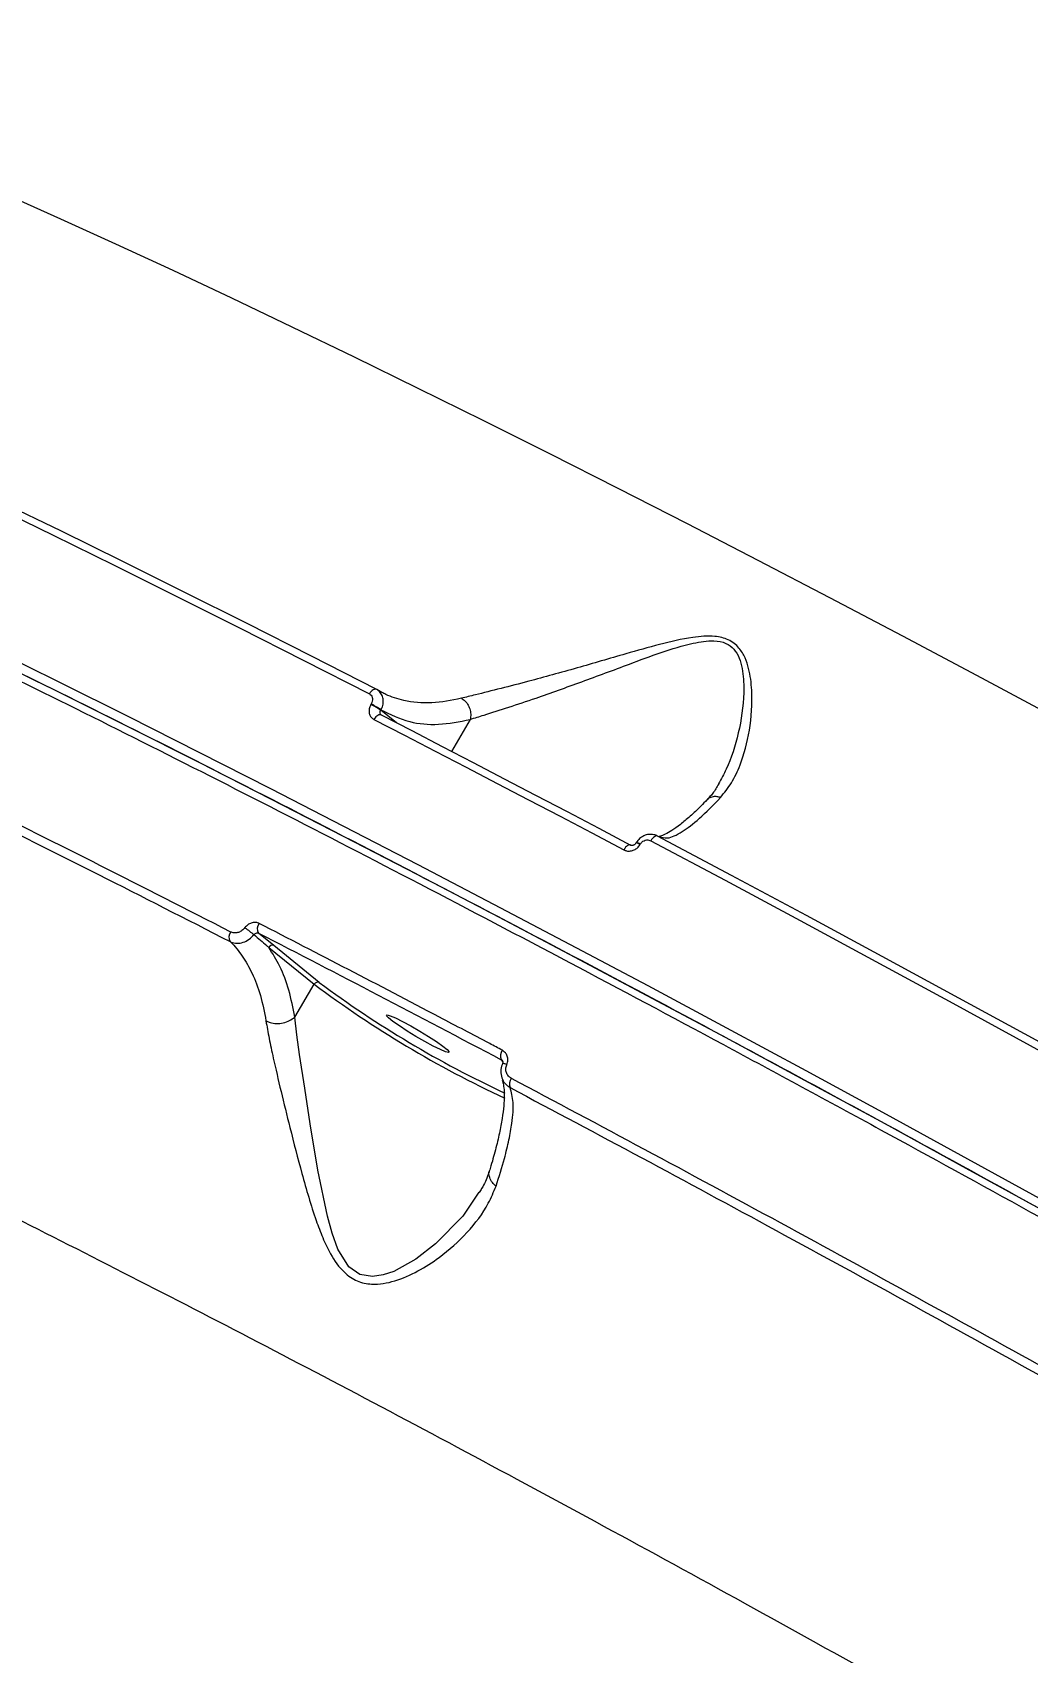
# Model space of a CAD drawing. Header units: millimetres. Extents: x -6879 to 7341, y -8047 to 7187.
# Drawn here: x -242.6 to -119.9, y 2234.9 to 2434.7 of the extents above; entities that cross this region are included whole.
import ezdxf

# ---------------------------------------------------------------- set-up
doc = ezdxf.new("R2010")
doc.units = ezdxf.units.MM
for name, color, linetype in [('DIKOM_ОБЪЕКТ', 7, 'Continuous'), ('DIKOM_РАЗМЕР_ЗОНА', 7, 'Continuous'), ('DIKOM_РАЗМЕР_ОБЪЕКТА', 7, 'Continuous')]:
    doc.layers.add(name, color=color, linetype=linetype)
doc.styles.add('style1', font='arial.ttf', dxfattribs={"width": 0.8})
doc.dimstyles.new('1-50', dxfattribs={"dimtxt": 300, "dimasz": 200, "dimexe": 100, "dimexo": 0, "dimgap": 100, "dimtad": 0, "dimdec": 0, "dimtxsty": 'style1', "dimcen": 0, "dimclrd": 7, "dimclre": 7, "dimadec": 1, "dimazin": 2, "dimtfac": 1, "dimtdec": 0, "dimtmove": 1, "dimatfit": 3, "dimfxl": 0, "dimlwd": 25, "dimlwe": 18, "dimarcsym": 0})

# ---------------------------------------------------------------- blocks, each defined once
blk = doc.blocks.new('*D19')
at = {"layer": 'Defpoints', "color": 0, "transparency": 16777216}
for p in [(5624.04, 6094.27), (-4435.35, 2864.29), (5624.04, -2640.11)]:
    blk.add_point(p, dxfattribs=at)
at = {"layer": 'DIKOM_РАЗМЕР_ОБЪЕКТА', "color": 7, "lineweight": 18, "transparency": 16777216}
for p, q in [((-4435.35, 2864.29), (-4435.35, 6194.27)), ((5624.04, -2640.11), (5624.04, 6194.27))]:
    blk.add_line(p, q, dxfattribs=at)
at = {"layer": 'DIKOM_РАЗМЕР_ОБЪЕКТА', "color": 7, "lineweight": 25, "transparency": 16777216}
for p, q in [((-4235.35, 6094.27), (2113.67, 6094.27)), ((5424.04, 6094.27), (3193.46, 6094.27))]:
    blk.add_line(p, q, dxfattribs=at)
at = {"layer": 'DIKOM_РАЗМЕР_ОБЪЕКТА', "color": 7, "transparency": 16777216}
for points in [[(-4235.35, 6127.6), (-4235.35, 6060.94), (-4435.35, 6094.27)], [(5424.04, 6127.6), (5424.04, 6060.94), (5624.04, 6094.27)]]:
    blk.add_solid(points, dxfattribs=at)
at = {"layer": 'DIKOM_РАЗМЕР_ОБЪЕКТА', "color": 0, "transparency": 16777216, "insert": (2653.56, 6094.27), "char_height": 300, "attachment_point": 5, "style": 'style1'}
blk.add_mtext('10100', dxfattribs=at)
blk = doc.blocks.new('*D17')
at = {"layer": 'Defpoints', "color": 0, "transparency": 16777216}
for p in [(-5935.35, 6990.27), (-5935.35, 998.27), (7340.79, -2830.86)]:
    blk.add_point(p, dxfattribs=at)
at = {"layer": 'DIKOM_РАЗМЕР_ЗОНА', "color": 7, "lineweight": 18, "transparency": 16777216}
for p, q in [((-5935.35, 998.27), (-5935.35, 7090.27)), ((7340.79, -2830.86), (7340.79, 7090.27))]:
    blk.add_line(p, q, dxfattribs=at)
at = {"layer": 'DIKOM_РАЗМЕР_ЗОНА', "color": 7, "lineweight": 25, "transparency": 16777216}
for p, q in [((-5735.35, 6990.27), (2016.67, 6990.27)), ((7140.79, 6990.27), (3096.46, 6990.27))]:
    blk.add_line(p, q, dxfattribs=at)
at = {"layer": 'DIKOM_РАЗМЕР_ЗОНА', "color": 7, "transparency": 16777216}
for points in [[(-5735.35, 7023.6), (-5735.35, 6956.94), (-5935.35, 6990.27)], [(7140.79, 7023.6), (7140.79, 6956.94), (7340.79, 6990.27)]]:
    blk.add_solid(points, dxfattribs=at)
at = {"layer": 'DIKOM_РАЗМЕР_ЗОНА', "color": 0, "transparency": 16777216, "insert": (2556.56, 6990.27), "char_height": 300, "attachment_point": 5, "style": 'style1'}
blk.add_mtext('13300', dxfattribs=at)

msp = doc.modelspace()

# ---------------------------------------------------------------- linework, layer by layer
at = {"layer": 'DIKOM_ОБЪЕКТ', "color": 7, "linetype": 'Continuous', "lineweight": 15}
for p, q in [((-199.53, 2353.31), (-200.18, 2353.66)), ((-200.86, 2351.88), (-200.89, 2351.83)), ((-199.69, 2351.1), (-199.66, 2351.14)), ((-197.75, 2349.54), (-199.69, 2351.1)), ((-188.64, 2349.97), (-190.97, 2346.04)), ((-168.17, 2334.8), (-168.21, 2334.73)), ((-167.72, 2334.53), (-167.68, 2334.59)), ((-212.86, 2322.08), (-214.76, 2323.62)), ((-213.49, 2321.85), (-207.9, 2317.3)), ((-207.26, 2317.53), (-212.86, 2322.08)), ((-210.29, 2313.26), (-207.9, 2317.3)), ((-184.83, 2308), (-184.65, 2307.76)), ((-184.71, 2307.9), (-184.69, 2307.88))]:
    msp.add_line(p, q, dxfattribs=at)
at = {"layer": 'DIKOM_ОБЪЕКТ', "color": 7, "linetype": 'Continuous', "lineweight": 15, "flags": 128}
for points in [[(-116.9, 2350.44), (-126.16, 2355.39), (-135.29, 2360.24), (-144.29, 2364.97), (-153.15, 2369.59), (-161.87, 2374.09), (-170.42, 2378.47), (-178.82, 2382.72), (-187.04, 2386.84), (-195.08, 2390.82), (-202.93, 2394.67), (-210.59, 2398.37), (-218.05, 2401.93), (-225.3, 2405.34), (-232.34, 2408.6), (-239.15, 2411.7), (-245.73, 2414.64)], [(-261.64, 2383.08), (-254.62, 2379.74), (-247.43, 2376.27), (-240.07, 2372.69), (-232.57, 2369), (-224.91, 2365.19), (-217.11, 2361.27), (-209.17, 2357.25), (-201.09, 2353.12)], [(-200.18, 2353.66), (-208.23, 2357.77), (-216.16, 2361.79), (-223.94, 2365.69), (-231.58, 2369.49), (-239.07, 2373.18), (-246.41, 2376.75), (-253.58, 2380.21), (-260.59, 2383.55)], [(-117.18, 2290.18), (-127.29, 2295.75), (-137.3, 2301.22), (-147.21, 2306.61), (-157.02, 2311.91), (-166.72, 2317.1), (-176.3, 2322.18), (-185.75, 2327.16), (-195.06, 2332.03), (-204.22, 2336.78), (-213.24, 2341.4), (-222.09, 2345.91), (-230.77, 2350.28), (-239.28, 2354.52), (-247.61, 2358.63)], [(-247.58, 2357.37), (-239.27, 2353.28), (-230.79, 2349.05), (-222.12, 2344.69), (-213.29, 2340.19), (-204.3, 2335.58), (-195.16, 2330.84), (-185.87, 2325.99), (-176.44, 2321.02), (-166.89, 2315.94), (-157.21, 2310.76), (-147.42, 2305.49), (-137.53, 2300.11), (-127.54, 2294.64), (-117.47, 2289.09)], [(-200.18, 2353.66), (-200.27, 2353.69), (-200.38, 2353.7), (-200.5, 2353.67), (-200.63, 2353.61), (-200.75, 2353.53), (-200.88, 2353.41), (-200.99, 2353.28), (-201.09, 2353.12)], [(-199.59, 2350.49), (-199.68, 2350.54), (-199.79, 2350.55), (-199.92, 2350.53), (-200.05, 2350.48), (-200.18, 2350.39), (-200.31, 2350.28), (-200.43, 2350.14), (-200.53, 2349.98)], [(-168.84, 2334.44), (-172.76, 2336.52), (-176.67, 2338.57), (-180.55, 2340.61), (-184.41, 2342.62), (-188.24, 2344.62), (-192.05, 2346.6), (-195.83, 2348.55), (-199.59, 2350.49)], [(-200.53, 2349.98), (-196.77, 2348.04), (-192.98, 2346.08), (-189.16, 2344.09), (-185.32, 2342.09), (-181.45, 2340.07), (-177.56, 2338.03), (-173.65, 2335.97), (-169.71, 2333.89)], [(-168.84, 2334.44), (-168.92, 2334.49), (-169.01, 2334.49), (-169.12, 2334.47), (-169.24, 2334.41), (-169.37, 2334.32), (-169.49, 2334.2), (-169.6, 2334.05), (-169.71, 2333.89)], [(-165.54, 2335.58), (-165.62, 2335.61), (-165.71, 2335.61), (-165.82, 2335.57), (-165.93, 2335.51), (-166.05, 2335.42), (-166.17, 2335.3), (-166.28, 2335.16), (-166.38, 2335.01)], [(-166.38, 2335.01), (-157.23, 2330.14), (-147.97, 2325.18), (-138.61, 2320.13), (-129.15, 2314.99), (-119.61, 2309.77), (-109.98, 2304.47), (-100.29, 2299.09), (-90.53, 2293.65)], [(-89.85, 2294.31), (-99.59, 2299.74), (-109.27, 2305.11), (-118.87, 2310.4), (-128.39, 2315.61), (-137.83, 2320.73), (-147.17, 2325.77), (-156.41, 2330.72), (-165.54, 2335.58)], [(-187.59, 2291.66), (-189.56, 2288.71), (-192.92, 2285.27), (-195.36, 2283.38), (-198.08, 2281.89), (-199.37, 2281.45), (-200.69, 2281.25), (-202.27, 2281.52), (-203.61, 2282.46), (-204.97, 2284.64), (-205.69, 2286.61), (-206.26, 2288.68), (-207.43, 2294.37), (-208.37, 2300.09), (-209.06, 2304.48), (-209.7, 2308.65), (-210.03, 2311.06), (-210.29, 2313.26), (-210.29, 2313.26), (-210.29, 2313.26)], [(-191.31, 2308.88), (-191.68, 2308.97), (-192.33, 2309.25), (-193.21, 2309.68), (-194.24, 2310.24), (-195.34, 2310.87), (-196.42, 2311.53), (-197.39, 2312.16), (-198.18, 2312.72), (-198.72, 2313.15), (-198.97, 2313.42), (-198.9, 2313.52), (-198.53, 2313.42), (-197.88, 2313.15), (-197, 2312.72), (-195.97, 2312.16), (-194.87, 2311.53), (-193.79, 2310.87), (-192.82, 2310.24), (-192.03, 2309.68), (-191.49, 2309.25), (-191.24, 2308.97), (-191.31, 2308.88)], [(-184.13, 2307.41), (-184.26, 2307.46), (-184.38, 2307.49), (-184.48, 2307.51), (-184.56, 2307.53), (-184.63, 2307.53), (-184.67, 2307.52), (-184.68, 2307.5)], [(-184.68, 2307.5), (-184.68, 2307.5), (-184.68, 2307.47)]]:
    msp.add_lwpolyline(points, dxfattribs=at)
at = {"layer": 'DIKOM_ОБЪЕКТ', "color": 7, "linetype": 'Continuous', "lineweight": 15}
for centre, radius, start, end in [((-204.79, 2344.18), 8.59, 53.6153, 62.9925), ((-204.76, 2344.23), 8.59, 53.6092, 62.9903), ((-168.48, 2333.36), 1.4, 56.7655, 78.9376), ((-168.45, 2333.42), 1.41, 56.8128, 78.8336), ((-213.91, 2324.17), 1.01, 140.7387, 213.0947), ((-217.36, 2323.11), 1.05, 141.8202, 210.4339), ((-106.58, 2466.2), 179.46, 232.2583, 232.709), ((-213.05, 2321.63), 0.498, 67.1866, 152.6084), ((-207.45, 2317.07), 0.498, 67.1803, 152.5957), ((-127.94, 2424.46), 133.7, 233.2702, 245.027), ((-129.28, 2422.21), 130.53, 233.3147, 245.0236), ((-183.88, 2308.48), 1.06, 140.0288, 206.5679), ((-182.71, 2304.99), 1.12, 141.2022, 202.8555)]:
    msp.add_arc(centre, radius, start, end, dxfattribs=at)
for points, knots in [([(-378.21, 2407.52), (-377.37, 2407.49), (-375.1, 2407.41), (-370.52, 2406.74), (-364.2, 2405.33), (-356.76, 2403.24), (-348.18, 2400.45), (-338.47, 2396.96), (-327.84, 2392.84), (-316.35, 2388.12), (-304.07, 2382.84), (-290.81, 2376.92), (-276.57, 2370.35), (-261.38, 2363.13), (-245.56, 2355.44), (-229.19, 2347.29), (-212.36, 2338.75), (-194.77, 2329.66), (-176.47, 2320.05), (-157.5, 2309.93), (-138.51, 2299.64), (-119.58, 2289.25), (-100.79, 2278.81), (-81.62, 2268.02), (-62.1, 2256.91), (-42.29, 2245.5), (-22.37, 2233.89), (-2.38, 2222.11), (17.62, 2210.2), (37.67, 2198.11), (57.73, 2185.89), (77.71, 2173.56), (97.18, 2161.41), (116.08, 2149.47), (134.36, 2137.77), (152.34, 2126.12), (169.93, 2114.57), (187.05, 2103.16), (202.39, 2092.78), (211.74, 2086.34), (215.87, 2083.49)], [0, 0, 0, 0, 0.0156515, 0.0421674, 0.0687037, 0.0952198, 0.122506, 0.1498141, 0.1771006, 0.2036165, 0.2301528, 0.2566687, 0.2839552, 0.3112634, 0.3385495, 0.3650654, 0.391602, 0.418118, 0.4454041, 0.4727126, 0.4999988, 0.52556, 0.5511396, 0.5767008, 0.6029495, 0.629218, 0.6554666, 0.6819827, 0.7085192, 0.7350352, 0.7623214, 0.78963, 0.816916, 0.8434322, 0.8699686, 0.8964847, 0.9237711, 0.9510795, 0.9783657, 1, 1, 1, 1]), ([(215.81, 2084.61), (211.69, 2087.45), (202.44, 2093.81), (187.31, 2104.05), (170.48, 2115.27), (153, 2126.75), (134.98, 2138.44), (116.49, 2150.27), (97.58, 2162.22), (78.28, 2174.27), (58.63, 2186.39), (38.7, 2198.55), (18.57, 2210.68), (-1.66, 2222.74), (-21.68, 2234.54), (-41.45, 2246.06), (-60.95, 2257.29), (-80.37, 2268.35), (-99.62, 2279.18), (-118.62, 2289.75), (-137.55, 2300.15), (-156.37, 2310.34), (-175.03, 2320.29), (-193.24, 2329.86), (-210.92, 2339), (-227.98, 2347.67), (-244.37, 2355.83), (-260.05, 2363.46), (-275, 2370.56), (-289.18, 2377.11), (-302.53, 2383.08), (-314.99, 2388.44), (-325.78, 2392.87), (-335.06, 2396.49), (-343.03, 2399.43), (-350.34, 2401.94), (-357.07, 2404.06), (-363.07, 2405.68), (-366.88, 2406.62), (-368.46, 2406.87), (-368.49, 2406.87)], [0, 0, 0, 0, 0.022643, 0.050731, 0.078907, 0.107128, 0.135349, 0.163525, 0.191612, 0.2197, 0.247876, 0.276097, 0.304318, 0.332494, 0.360581, 0.387634, 0.414765, 0.441936, 0.469108, 0.496239, 0.523291, 0.551379, 0.579555, 0.607776, 0.635996, 0.664172, 0.69226, 0.720347, 0.748523, 0.776744, 0.804965, 0.833141, 0.861229, 0.883988, 0.90677, 0.929552, 0.952311, 0.975868, 0.999452, 1, 1, 1, 1]), ([(-157.79, 2340.34), (-157.32, 2340.92), (-156.37, 2342.1), (-155.09, 2344.83), (-154.08, 2348.6), (-153.78, 2352.76), (-154.15, 2355.84), (-154.72, 2357.59), (-155.46, 2358.88), (-156.73, 2359.88), (-158.74, 2360.35), (-161.65, 2360.12), (-165.34, 2359.25), (-170.11, 2357.89), (-174.53, 2356.58), (-178.51, 2355.47), (-181.68, 2354.61), (-184.92, 2353.77), (-187.72, 2353.08), (-189.18, 2352.72), (-189.74, 2352.58)], [0, 0, 0, 0, 0.056355, 0.113613, 0.210374, 0.309986, 0.36198, 0.388302, 0.415337, 0.445738, 0.474099, 0.516797, 0.580232, 0.645295, 0.74056, 0.789711, 0.838846, 0.89936, 0.96136, 1, 1, 1, 1]), ([(-188.64, 2349.97), (-188.64, 2349.97), (-188.09, 2350.17), (-186.65, 2350.59), (-183.93, 2351.48), (-179.91, 2352.81), (-174.92, 2354.61), (-169.7, 2356.54), (-165.13, 2358.27), (-161.64, 2359.34), (-158.89, 2359.79), (-157.13, 2359.48), (-156.33, 2358.88), (-155.74, 2358.15), (-155.31, 2357.25), (-154.94, 2355.5), (-154.85, 2352.43), (-155.47, 2348.24), (-156.67, 2344.49), (-157.71, 2342.62), (-158.04, 2342.03)], [0, 0, 0, 0, 0.000033, 0.041448, 0.107926, 0.174484, 0.280025, 0.38571, 0.45496, 0.523929, 0.567919, 0.596013, 0.619625, 0.626101, 0.653504, 0.681096, 0.736574, 0.843474, 0.95041, 1, 1, 1, 1]), ([(-218.18, 2323.75), (-223.58, 2326.51), (-234.37, 2332.02), (-249.91, 2339.78), (-264.98, 2347.17), (-274.49, 2351.7), (-279.25, 2353.96)], [0, 0, 0, 0, 0.248598, 0.49719, 0.748595, 1, 1, 1, 1]), ([(-279.19, 2352.72), (-274.49, 2350.48), (-265.11, 2346.01), (-250.14, 2338.68), (-234.59, 2330.92), (-223.71, 2325.36), (-218.26, 2322.57)], [0, 0, 0, 0, 0.248592, 0.497188, 0.748595, 1, 1, 1, 1]), ([(-201.09, 2353.12), (-201.02, 2353.07), (-200.86, 2352.97), (-200.73, 2352.7), (-200.69, 2352.4), (-200.74, 2352.11), (-200.83, 2351.95), (-200.86, 2351.88)], [0, 0, 0, 0, 0.21423, 0.42839, 0.642837, 0.857718, 1, 1, 1, 1]), ([(-199.66, 2351.14), (-199.6, 2351.28), (-199.43, 2351.61), (-199.34, 2352.19), (-199.43, 2352.81), (-199.71, 2353.34), (-200.02, 2353.55), (-200.18, 2353.66)], [0, 0, 0, 0, 0.14237, 0.3572379, 0.5716671, 0.7856763, 1, 1, 1, 1]), ([(-189.74, 2352.58), (-190.98, 2352.33), (-193.48, 2351.83), (-196.56, 2352.17), (-198.54, 2352.78), (-199.37, 2353.23), (-199.53, 2353.31)], [0, 0, 0, 0, 0.343288, 0.694747, 0.944266, 1, 1, 1, 1]), ([(-189.74, 2352.58), (-189.71, 2352.56), (-189.59, 2352.5), (-189.32, 2352.3), (-188.96, 2351.9), (-188.68, 2351.29), (-188.55, 2350.61), (-188.61, 2350.19), (-188.64, 2349.97)], [0, 0, 0, 0, 0.03808, 0.149131, 0.361869, 0.574556, 0.787295, 1, 1, 1, 1]), ([(-200.89, 2351.83), (-200.94, 2351.74), (-201.07, 2351.49), (-201.15, 2351.06), (-201.09, 2350.6), (-200.89, 2350.21), (-200.65, 2350.05), (-200.53, 2349.98)], [0, 0, 0, 0, 0.140768, 0.355303, 0.570045, 0.784987, 1, 1, 1, 1]), ([(-199.64, 2350.53), (-199.66, 2350.54), (-199.71, 2350.58), (-199.76, 2350.69), (-199.78, 2350.84), (-199.75, 2350.98), (-199.71, 2351.06), (-199.69, 2351.1)], [0, 0, 0, 0, 0.1212527, 0.3620948, 0.6024643, 0.8423745, 1, 1, 1, 1]), ([(-199.66, 2351.14), (-198.51, 2350.59), (-196.35, 2349.55), (-192.59, 2349.21), (-189.97, 2349.71), (-188.64, 2349.97)], [0, 0, 0, 0, 0.3593342, 0.6759033, 1, 1, 1, 1]), ([(-188.64, 2349.97), (-188.64, 2349.97), (-188.64, 2349.97), (-188.64, 2349.97), (-188.64, 2349.97)], [0, 0, 0, 0, 0.621218, 1, 1, 1, 1]), ([(-158.01, 2342.02), (-158.24, 2341.61), (-158.67, 2340.87), (-159.21, 2340.32), (-159.45, 2340.07)], [0, 0, 0, 0, 0.542897, 1, 1, 1, 1]), ([(-157.79, 2340.34), (-157.86, 2340.36), (-158.07, 2340.43), (-158.48, 2340.48), (-158.98, 2340.38), (-159.34, 2340.22), (-159.45, 2340.06), (-159.45, 2340.06)], [0, 0, 0, 0, 0.11486, 0.333863, 0.66148, 0.989021, 1, 1, 1, 1]), ([(-159.46, 2340.06), (-159.71, 2339.81), (-160.44, 2339.03), (-161.55, 2338), (-162.76, 2336.98), (-163.8, 2336.24), (-164.63, 2335.77), (-165.24, 2335.54), (-165.39, 2335.52), (-165.47, 2335.51)], [0, 0, 0, 0, 0.07969, 0.239724, 0.398964, 0.556228, 0.70973, 0.858078, 1, 1, 1, 1]), ([(-165.33, 2335.54), (-165.02, 2335.43), (-164.32, 2335.17), (-162.62, 2335.98), (-160.44, 2337.61), (-158.68, 2339.42), (-157.79, 2340.34)], [0, 0, 0, 0, 0.2204691, 0.4923934, 0.7430462, 1, 1, 1, 1]), ([(-358.23, 2337.45), (-355.94, 2336.79), (-351.36, 2335.48), (-343.27, 2332.72), (-334.32, 2329.4), (-324.46, 2325.49), (-313.77, 2321.02), (-302.27, 2315.98), (-289.96, 2310.38), (-276.87, 2304.24), (-263.05, 2297.58), (-248.58, 2290.43), (-233.51, 2282.83), (-217.89, 2274.79), (-201.72, 2266.32), (-185.06, 2257.44), (-167.95, 2248.18), (-150.48, 2238.58), (-132.73, 2228.7), (-114.74, 2218.54), (-96.54, 2208.13), (-78.16, 2197.48), (-59.67, 2186.64), (-41.16, 2175.65), (-22.72, 2164.56), (-4.38, 2153.4), (13.82, 2142.18), (31.85, 2130.93), (49.65, 2119.68), (67.12, 2108.49), (84.19, 2097.41), (99.57, 2087.28), (113.35, 2078.09), (121.47, 2072.59), (125.53, 2069.84)], [0, 0, 0, 0, 0.0315566, 0.063213, 0.0949198, 0.1266266, 0.158283, 0.1898394, 0.2213972, 0.2530544, 0.284762, 0.31647, 0.3481275, 0.3796851, 0.4112654, 0.4429444, 0.4746742, 0.5064042, 0.5380838, 0.5696641, 0.6012951, 0.6330254, 0.6648065, 0.6965876, 0.7283185, 0.7599502, 0.7916593, 0.8234678, 0.8553269, 0.8871864, 0.9189953, 0.9507052, 0.9753525, 1, 1, 1, 1]), ([(-169.71, 2333.89), (-169.59, 2333.84), (-169.34, 2333.73), (-168.89, 2333.72), (-168.42, 2333.86), (-168, 2334.13), (-167.81, 2334.39), (-167.72, 2334.53)], [0, 0, 0, 0, 0.174111, 0.389576, 0.59578, 0.797893, 1, 1, 1, 1]), ([(-168.22, 2334.73), (-168.22, 2334.72), (-168.24, 2334.68), (-168.31, 2334.6), (-168.42, 2334.51), (-168.55, 2334.45), (-168.69, 2334.42), (-168.82, 2334.43), (-168.86, 2334.47), (-168.88, 2334.48)], [0, 0, 0, 0, 0.015477, 0.135323, 0.262949, 0.409337, 0.585306, 0.81212, 1, 1, 1, 1]), ([(-165.54, 2335.58), (-165.69, 2335.65), (-166.03, 2335.8), (-166.63, 2335.82), (-167.24, 2335.65), (-167.79, 2335.3), (-168.04, 2334.95), (-168.17, 2334.77)], [0, 0, 0, 0, 0.170037, 0.380821, 0.58671, 0.793117, 1, 1, 1, 1]), ([(-167.68, 2334.59), (-167.61, 2334.68), (-167.49, 2334.86), (-167.21, 2335.03), (-166.91, 2335.12), (-166.62, 2335.11), (-166.45, 2335.04), (-166.38, 2335.01)], [0, 0, 0, 0, 0.203921, 0.407992, 0.61354, 0.826477, 1, 1, 1, 1]), ([(-214.69, 2324.82), (-214.72, 2324.83), (-214.87, 2324.9), (-215.19, 2324.96), (-215.65, 2324.89), (-216.09, 2324.66), (-216.32, 2324.41), (-216.43, 2324.29)], [0, 0, 0, 0, 0.049001, 0.287111, 0.52502, 0.762553, 1, 1, 1, 1]), ([(-184.69, 2309.16), (-185.21, 2309.44), (-187.81, 2310.81), (-194.18, 2314.17), (-203.72, 2319.15), (-211.03, 2322.93), (-214.69, 2324.82)], [0, 0, 0, 0, 0.050767, 0.253852, 0.626698, 1, 1, 1, 1]), ([(-218.26, 2322.57), (-218.22, 2322.55), (-217.96, 2322.43), (-217.42, 2322.32), (-216.65, 2322.44), (-215.9, 2322.81), (-215.51, 2323.22), (-215.32, 2323.43)], [0, 0, 0, 0, 0.04798, 0.286187, 0.524259, 0.762099, 1, 1, 1, 1]), ([(-218.26, 2322.57), (-218.24, 2322.56), (-217.7, 2322.02), (-216.71, 2320.82), (-215.47, 2318.63), (-214.45, 2315.99), (-214.04, 2313.86), (-213.84, 2312.79)], [0, 0, 0, 0, 0.008899, 0.241783, 0.477284, 0.736843, 1, 1, 1, 1]), ([(-216.43, 2324.29), (-216.55, 2324.16), (-216.78, 2323.91), (-217.22, 2323.68), (-217.68, 2323.61), (-218, 2323.67), (-218.16, 2323.74), (-218.18, 2323.75)], [0, 0, 0, 0, 0.237673, 0.475535, 0.713772, 0.952111, 1, 1, 1, 1]), ([(-215.32, 2323.43), (-215.28, 2323.47), (-215.2, 2323.55), (-215.06, 2323.63), (-214.91, 2323.66), (-214.81, 2323.65), (-214.76, 2323.62), (-214.76, 2323.62)], [0, 0, 0, 0, 0.236999, 0.474502, 0.712541, 0.95096, 1, 1, 1, 1]), ([(-215.32, 2323.43), (-214.78, 2322.98), (-214.17, 2322.46), (-213.57, 2321.93), (-213.49, 2321.85)], [0, 0, 0, 0, 0.864931, 1, 1, 1, 1]), ([(-214.76, 2323.62), (-209.87, 2321.1), (-200.08, 2316.04), (-189.91, 2310.68), (-184.83, 2308)], [0, 0, 0, 0, 0.499451, 1, 1, 1, 1]), ([(-210.29, 2313.26), (-210.51, 2314.39), (-210.95, 2316.65), (-212.03, 2319.53), (-213.02, 2321.1), (-213.49, 2321.85)], [0, 0, 0, 0, 0.33722, 0.679134, 1, 1, 1, 1]), ([(-213.84, 2312.79), (-213.8, 2312.77), (-213.65, 2312.69), (-213.24, 2312.54), (-212.55, 2312.43), (-211.7, 2312.52), (-210.89, 2312.79), (-210.49, 2313.1), (-210.29, 2313.26)], [0, 0, 0, 0, 0.034998, 0.15523, 0.366389, 0.577585, 0.788773, 1, 1, 1, 1]), ([(-213.84, 2312.79), (-213.72, 2312.09), (-213.47, 2310.67), (-212.85, 2307.77), (-211.99, 2304.09), (-210.81, 2299.28), (-209.42, 2293.89), (-208.09, 2289.31), (-206.86, 2286.03), (-205.81, 2283.79), (-204.45, 2281.84), (-202.63, 2280.6), (-200.46, 2280.15), (-197.85, 2280.63), (-195.05, 2281.88), (-191.97, 2283.87), (-188.9, 2286.64), (-186.6, 2289.67), (-185.76, 2291.69), (-185.47, 2292.4)], [0, 0, 0, 0, 0.044339, 0.08959, 0.159956, 0.232468, 0.3225, 0.415212, 0.450362, 0.485929, 0.532943, 0.566428, 0.599805, 0.653099, 0.710265, 0.768668, 0.857877, 0.949793, 1, 1, 1, 1]), ([(-210.29, 2313.26), (-210.29, 2313.26), (-210.29, 2313.26), (-210.29, 2313.26), (-210.29, 2313.26)], [0, 0, 0, 0, 0.673286, 1, 1, 1, 1]), ([(-184.13, 2307.41), (-184.08, 2307.59), (-183.97, 2307.94), (-184.06, 2308.46), (-184.29, 2308.89), (-184.56, 2309.07), (-184.69, 2309.16)], [0, 0, 0, 0, 0.259196, 0.502157, 0.751069, 1, 1, 1, 1]), ([(-184.68, 2307.47), (-184.69, 2307.44), (-184.81, 2307.16), (-184.92, 2306.57), (-184.8, 2305.76), (-184.41, 2305.02), (-183.96, 2304.71), (-183.74, 2304.56)], [0, 0, 0, 0, 0.03004, 0.26397, 0.506677, 0.754453, 1, 1, 1, 1]), ([(-184.83, 2308), (-184.79, 2307.98), (-184.74, 2307.96), (-184.71, 2307.91), (-184.71, 2307.9)], [0, 0, 0, 0, 0.862544, 1, 1, 1, 1]), ([(-184.7, 2307.88), (-184.69, 2307.86), (-184.65, 2307.83), (-184.64, 2307.72), (-184.65, 2307.6), (-184.68, 2307.53), (-184.69, 2307.51)], [0, 0, 0, 0, 0.283187, 0.62121, 0.881641, 1, 1, 1, 1]), ([(-183.58, 2305.69), (-183.71, 2305.78), (-183.97, 2305.96), (-184.21, 2306.39), (-184.28, 2306.87), (-184.21, 2307.22), (-184.14, 2307.4), (-184.13, 2307.41)], [0, 0, 0, 0, 0.248654, 0.497466, 0.738944, 0.970311, 1, 1, 1, 1]), ([(-184.73, 2305.49), (-184.69, 2305.41), (-184.62, 2305.22), (-184.49, 2304.55), (-184.44, 2303.58), (-184.5, 2302.32), (-184.69, 2300.77), (-185.03, 2298.96), (-185.53, 2296.89), (-185.96, 2295.31), (-186.26, 2294.38), (-186.3, 2294.27)], [0, 0, 0, 0, 0.099965, 0.216607, 0.335793, 0.45954, 0.587265, 0.717799, 0.849903, 0.98259, 1, 1, 1, 1]), ([(-185.47, 2292.4), (-185.1, 2293.57), (-184.45, 2295.62), (-183.84, 2298.16), (-183.42, 2300.57), (-183.26, 2302.9), (-183.58, 2304), (-183.74, 2304.56)], [0, 0, 0, 0, 0.2022678, 0.3564142, 0.5119972, 0.7532591, 1, 1, 1, 1]), ([(-183.74, 2304.56), (-178.35, 2301.69), (-167.57, 2295.95), (-150.92, 2286.95), (-133.96, 2277.67), (-119.48, 2269.66), (-110.68, 2264.74), (-107.68, 2263.06)], [0, 0, 0, 0, 0.220311, 0.440621, 0.663084, 0.885546, 1, 1, 1, 1]), ([(-107.35, 2264.11), (-110.35, 2265.78), (-119.12, 2270.69), (-133.52, 2278.65), (-150.47, 2287.93), (-167.21, 2296.98), (-178.12, 2302.79), (-183.58, 2305.69)], [0, 0, 0, 0, 0.114455, 0.334765, 0.555076, 0.777538, 1, 1, 1, 1]), ([(-186.3, 2294.28), (-186.34, 2294.13), (-186.55, 2293.39), (-186.97, 2292.5), (-187.44, 2291.78), (-187.54, 2291.62)], [0, 0, 0, 0, 0.163502, 0.818349, 1, 1, 1, 1]), ([(-185.47, 2292.4), (-185.49, 2292.42), (-185.71, 2292.59), (-186.07, 2292.99), (-186.32, 2293.6), (-186.38, 2294.05), (-186.28, 2294.25), (-186.27, 2294.26)], [0, 0, 0, 0, 0.033768, 0.338932, 0.655443, 0.972, 1, 1, 1, 1])]:
    msp.add_open_spline(points, degree=3, knots=knots, dxfattribs=at)

# ---------------------------------------------------------------- dimensions: what is measured, and where the dimension line sits
at = {"layer": 'DIKOM_РАЗМЕР_ЗОНА'}
dim = msp.add_linear_dim(base=(-5935.35, 6990.27), p1=(7340.79, -2830.86), p2=(-5935.35, 998.27), text='13300', dimstyle='1-50', override={"dimscale": 1, "dimtix": 0, "dimtofl": 1, "dimtmove": 1, "dimatfit": 3}, dxfattribs=at)
dim.commit()
dim.dimension.update_dxf_attribs({"geometry": '*D17', "text_midpoint": (2556.56, 6990.27), "dimtype": 160})
at = {"layer": 'DIKOM_РАЗМЕР_ОБЪЕКТА'}
dim = msp.add_linear_dim(base=(5624.04, 6094.27), p1=(-4435.35, 2864.29), p2=(5624.04, -2640.11), text='10100', dimstyle='1-50', override={"dimscale": 1, "dimtix": 0, "dimtofl": 1, "dimtmove": 1, "dimatfit": 3}, dxfattribs=at)
dim.commit()
dim.dimension.update_dxf_attribs({"geometry": '*D19', "text_midpoint": (2653.56, 6094.27), "dimtype": 160})

doc.saveas('drawing.dxf')
